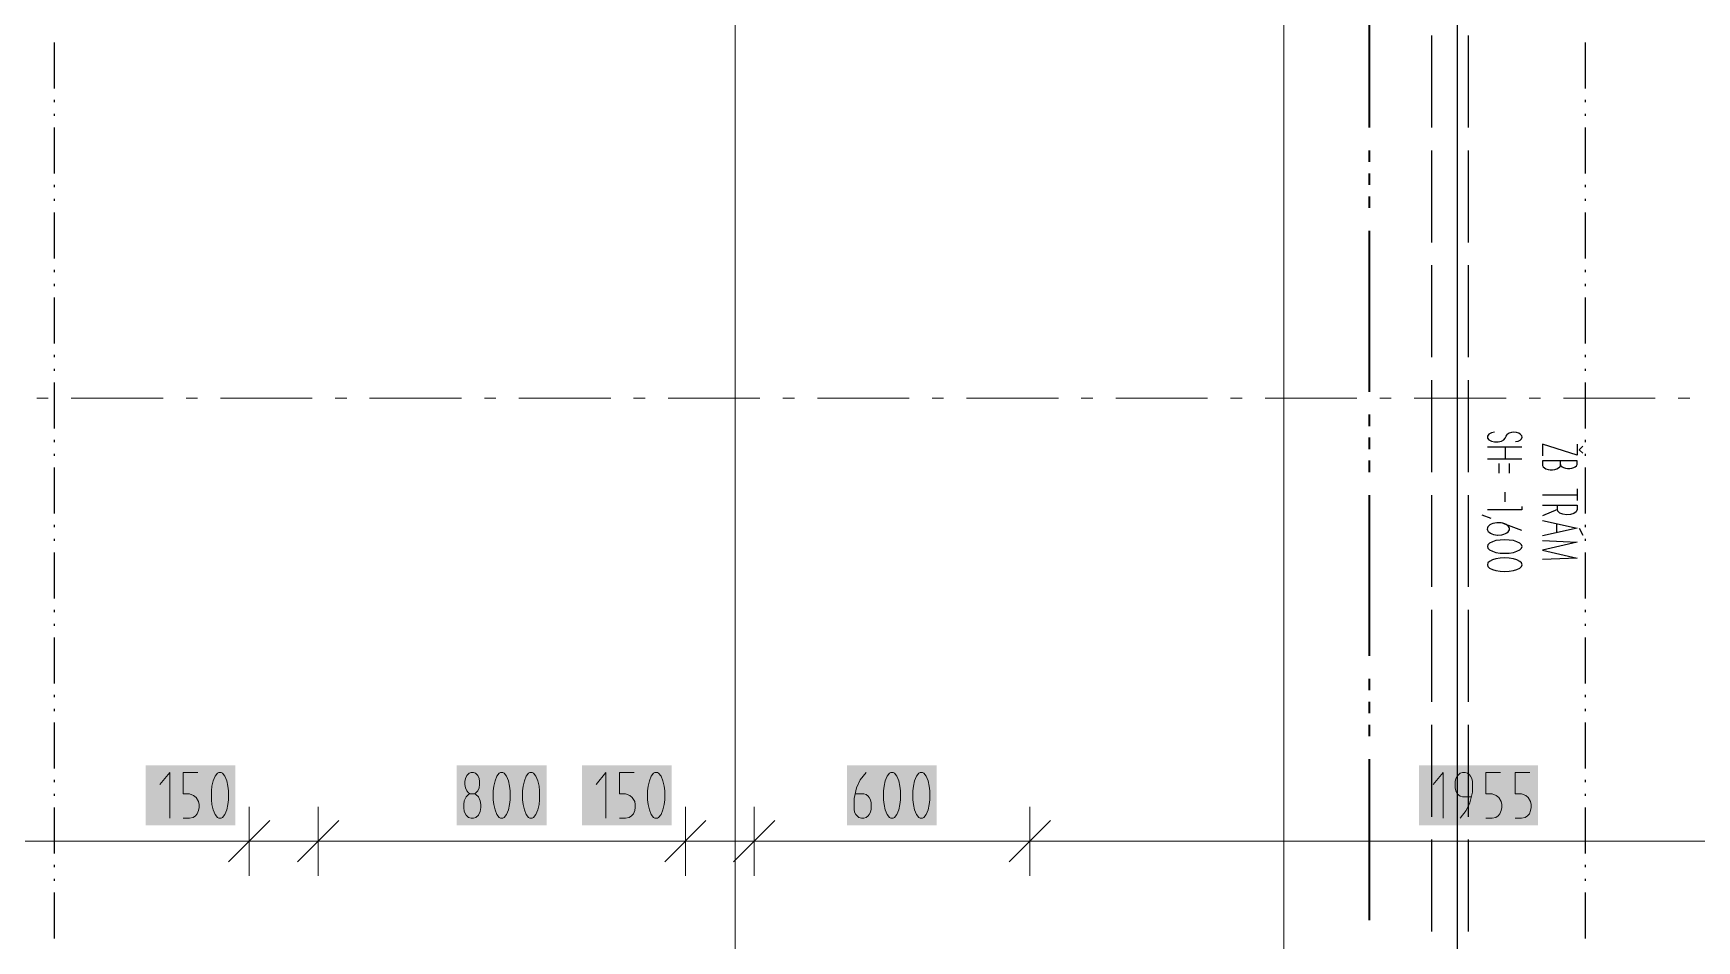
# Model space of a CAD drawing. Header units: millimetres. Extents: x 0 to 594, y 0 to 420.
# Drawn here: x 411.6 to 441.04, y 206.81 to 222.86 of the extents above; entities that cross this region are included whole.
import ezdxf

# ---------------------------------------------------------------- set-up
doc = ezdxf.new("R2010")
doc.units = ezdxf.units.MM
doc.header["$LTSCALE"] = 8
for name, color, linetype in [('PDF_Dokresleni nad rovinou rezu', 7, 'Continuous'), ('PDF_Dvere', 7, 'Continuous'), ('PDF_Koty delkove', 7, 'Continuous'), ('PDF_Osy hlavni', 7, 'Continuous'), ('PDF_Pozarni useky', 3, 'Continuous'), ('PDF_Rampy', 7, 'Continuous')]:
    doc.layers.add(name, color=color, linetype=linetype)

msp = doc.modelspace()

# ---------------------------------------------------------------- linework, layer by layer
at = {"layer": 'PDF_Dokresleni nad rovinou rezu', "lineweight": 25}
for points in [[(411.963, 222.701), (411.963, 221.889)], [(439.064, 222.701), (439.064, 221.889)], [(411.963, 221.686), (411.963, 221.645)], [(411.963, 221.442), (411.963, 221.401)], [(439.064, 221.686), (439.064, 221.645)], [(439.064, 221.442), (439.064, 221.401)], [(411.963, 221.198), (411.963, 220.385)], [(439.064, 221.198), (439.064, 220.385)], [(411.963, 220.182), (411.963, 220.142)], [(411.963, 219.938), (411.963, 219.898)], [(439.064, 220.182), (439.064, 220.142)], [(439.064, 219.938), (439.064, 219.898)], [(411.963, 219.695), (411.963, 218.882)], [(439.064, 219.695), (439.064, 218.882)], [(411.963, 218.679), (411.963, 218.638)], [(439.064, 218.679), (439.064, 218.638)], [(411.963, 218.435), (411.963, 218.394)], [(411.963, 218.191), (411.963, 217.379)], [(439.064, 218.435), (439.064, 218.394)], [(439.064, 218.191), (439.064, 217.379)], [(411.963, 217.175), (411.963, 217.135)], [(439.064, 217.175), (439.064, 217.135)], [(411.963, 216.932), (411.963, 216.891)], [(411.963, 216.688), (411.963, 215.875)], [(439.064, 216.932), (439.064, 216.891)], [(439.064, 216.688), (439.064, 215.875)], [(437.46, 215.81), (437.402, 215.797), (437.357, 215.773), (437.333, 215.741), (437.333, 215.705), (437.357, 215.673), (437.402, 215.649), (437.46, 215.635), (437.522, 215.635), (437.58, 215.649), (437.624, 215.673), (437.648, 215.705), (437.665, 215.739), (437.684, 215.769)], [(411.963, 215.672), (411.963, 215.631)], [(437.333, 215.551), (437.943, 215.551)], [(437.648, 215.551), (437.648, 215.339)], [(438.918, 215.595), (438.918, 215.4), (438.308, 215.595), (438.308, 215.389)], [(439.019, 215.559), (438.958, 215.497), (439.019, 215.435)], [(439.064, 215.672), (439.064, 215.631)], [(411.963, 215.428), (411.963, 215.388)], [(437.333, 215.339), (437.943, 215.339)], [(437.537, 215.255), (437.537, 215.085)], [(437.72, 215.255), (437.72, 215.085)], [(438.623, 215.236), (438.634, 215.215), (438.653, 215.197), (438.681, 215.182), (438.714, 215.171), (438.751, 215.165), (438.79, 215.165), (438.828, 215.171), (438.861, 215.182), (438.888, 215.197), (438.908, 215.215), (438.918, 215.236), (438.918, 215.304), (438.308, 215.304), (438.308, 215.219), (438.319, 215.197), (438.34, 215.177), (438.369, 215.161), (438.405, 215.149), (438.445, 215.143), (438.487, 215.143), (438.527, 215.149), (438.562, 215.161), (438.592, 215.177), (438.613, 215.197), (438.623, 215.219), (438.623, 215.304)], [(439.064, 215.428), (439.064, 215.388)], [(411.963, 215.184), (411.963, 214.372)], [(439.064, 215.184), (439.064, 214.372)], [(437.638, 214.747), (437.638, 214.577)], [(438.308, 214.703), (438.918, 214.703)], [(438.918, 214.805), (438.918, 214.601)], [(437.232, 214.349), (437.395, 214.29)], [(437.943, 214.493), (437.943, 214.434), (437.333, 214.434)], [(438.308, 214.517), (438.918, 214.517), (438.918, 214.444), (438.903, 214.4), (438.862, 214.37), (438.802, 214.351), (438.734, 214.346), (438.667, 214.356), (438.613, 214.379), (438.579, 214.412), (438.573, 214.444), (438.573, 214.517)], [(438.573, 214.444), (438.308, 214.331)], [(411.963, 214.169), (411.963, 214.128)], [(437.943, 214.07), (437.613, 214.196)], [(438.308, 214.246), (438.918, 214.111), (438.308, 213.975)], [(438.553, 214.192), (438.553, 214.029)], [(438.959, 214.111), (439.02, 213.987)], [(439.064, 214.169), (439.064, 214.128)], [(411.963, 213.925), (411.963, 213.884)], [(437.514, 213.989), (437.59, 213.994)], [(438.308, 213.891), (438.918, 213.862)], [(438.918, 213.862), (438.308, 213.723), (438.918, 213.583), (438.308, 213.555)], [(439.064, 213.925), (439.064, 213.884)], [(411.963, 213.681), (411.963, 212.868)], [(439.064, 213.681), (439.064, 212.868)], [(411.963, 212.665), (411.963, 212.625)], [(439.064, 212.665), (439.064, 212.625)], [(411.963, 212.421), (411.963, 212.381)], [(439.064, 212.421), (439.064, 212.381)], [(411.963, 212.178), (411.963, 211.365)], [(439.064, 212.178), (439.064, 211.365)], [(411.963, 211.162), (411.963, 211.121)], [(439.064, 211.162), (439.064, 211.121)], [(411.963, 210.918), (411.963, 210.877)], [(439.064, 210.918), (439.064, 210.877)], [(411.963, 210.674), (411.963, 209.862)], [(439.064, 210.674), (439.064, 209.862)], [(411.963, 209.658), (411.963, 209.618)], [(439.064, 209.658), (439.064, 209.618)], [(411.963, 209.415), (411.963, 209.374)], [(439.064, 209.415), (439.064, 209.374)], [(411.963, 209.171), (411.963, 208.358)], [(439.064, 209.171), (439.064, 208.358)], [(411.963, 208.155), (411.963, 208.114)], [(439.064, 208.155), (439.064, 208.114)], [(411.963, 207.911), (411.963, 207.871)], [(439.064, 207.911), (439.064, 207.871)], [(411.963, 207.668), (411.963, 206.855)], [(439.064, 207.668), (439.064, 206.855)]]:
    msp.add_lwpolyline(points, dxfattribs=at)
for points in [[(437.718, 213.671), (437.792, 213.683), (437.855, 213.702), (437.904, 213.727), (437.935, 213.756), (437.946, 213.787), (437.935, 213.817), (437.904, 213.846), (437.855, 213.87), (437.792, 213.89), (437.718, 213.901), (437.638, 213.905), (437.559, 213.901), (437.484, 213.89), (437.421, 213.87), (437.372, 213.846), (437.341, 213.817), (437.331, 213.787), (437.341, 213.756), (437.372, 213.727), (437.421, 213.702), (437.484, 213.683), (437.559, 213.671), (437.638, 213.667)], [(437.718, 213.35), (437.792, 213.361), (437.855, 213.38), (437.904, 213.405), (437.935, 213.434), (437.946, 213.465), (437.935, 213.495), (437.904, 213.524), (437.855, 213.549), (437.792, 213.568), (437.718, 213.58), (437.638, 213.584), (437.559, 213.58), (437.484, 213.568), (437.421, 213.549), (437.372, 213.524), (437.341, 213.495), (437.331, 213.465), (437.341, 213.434), (437.372, 213.405), (437.421, 213.38), (437.484, 213.361), (437.559, 213.35), (437.638, 213.346)]]:
    msp.add_lwpolyline(points, close=True, dxfattribs=at)
for centre, major_axis, ratio, start_param, end_param in [((437.803, 215.723), (0.142, 0), 0.587197, 4.906777, 8.841702), ((437.526, 214.098), (0.197, 0), 0.554359, 5.040935, 10.931191)]:
    msp.add_ellipse(centre, major_axis=major_axis, ratio=ratio, start_param=start_param, end_param=end_param, dxfattribs=at)
at = {"layer": 'PDF_Dvere', "lineweight": 25}
for points in [[(436.342, 222.823), (436.342, 221.198)], [(436.992, 222.823), (436.992, 221.198)], [(436.342, 220.792), (436.342, 219.166)], [(436.992, 220.792), (436.992, 219.166)], [(436.342, 218.76), (436.342, 217.135)], [(436.992, 218.76), (436.992, 217.135)], [(436.342, 216.728), (436.342, 215.103)], [(436.992, 216.728), (436.992, 215.103)], [(436.342, 214.697), (436.342, 213.072)], [(436.992, 214.697), (436.992, 213.072)], [(436.342, 212.665), (436.342, 211.04)], [(436.992, 212.665), (436.992, 211.04)], [(436.342, 210.634), (436.342, 209.008)], [(436.992, 210.634), (436.992, 209.008)], [(436.342, 208.602), (436.342, 206.977)], [(436.992, 208.602), (436.992, 206.977)]]:
    msp.add_lwpolyline(points, dxfattribs=at)
at = {"layer": 'PDF_Koty delkove', "lineweight": 18}
for points in [[(433.728, 145.346), (433.728, 145.956), (433.728, 147.134), (433.728, 149.206), (433.728, 168.588), (433.728, 185.003), (433.728, 185.816), (433.728, 196.177), (433.728, 198.208), (433.728, 202.353), (433.728, 203.572), (433.728, 204.1), (433.728, 247.292), (433.728, 247.82), (433.728, 249.486), (433.728, 273.377), (433.728, 274.027), (433.728, 280.292), (433.728, 298.041), (433.728, 300.072), (433.728, 300.682)], [(424.019, 269.252), (424.019, 267.892), (424.019, 266.267), (424.019, 266.023), (424.019, 264.56), (424.019, 251.152), (424.019, 249.689), (424.019, 249.445), (424.019, 247.82), (424.019, 247.292), (424.019, 204.1), (424.019, 199.224), (424.019, 198.005), (424.019, 185.816), (424.019, 185.003), (424.019, 149.166)], [(414.011, 208.979), (414.011, 209.792), (413.838, 209.576)], [(414.51, 209.792), (414.25, 209.792), (414.25, 209.413), (414.358, 209.413), (414.434, 209.385), (414.477, 209.345), (414.52, 209.277), (414.531, 209.224), (414.531, 209.169), (414.52, 209.115), (414.499, 209.061), (414.466, 209.021), (414.423, 208.993), (414.358, 208.979), (414.25, 208.979)], [(419.323, 209.413), (419.301, 209.427), (419.269, 209.468), (419.247, 209.521), (419.236, 209.576), (419.236, 209.63), (419.247, 209.684), (419.269, 209.738), (419.312, 209.779), (419.345, 209.792), (419.388, 209.792), (419.42, 209.779), (419.464, 209.738), (419.485, 209.684), (419.496, 209.63), (419.496, 209.576), (419.485, 209.521), (419.464, 209.468), (419.431, 209.427), (419.41, 209.413)], [(420.038, 209.305), (420.038, 209.468), (420.027, 209.548), (420.006, 209.643), (419.973, 209.724), (419.93, 209.779), (419.908, 209.792), (419.865, 209.792), (419.843, 209.779), (419.8, 209.724), (419.768, 209.643), (419.745, 209.548), (419.734, 209.468), (419.734, 209.305)], [(421.731, 208.979), (421.731, 209.792), (421.558, 209.576)], [(422.23, 209.792), (421.97, 209.792), (421.97, 209.413), (422.078, 209.413), (422.154, 209.385), (422.197, 209.345), (422.24, 209.277), (422.251, 209.224), (422.251, 209.169), (422.24, 209.115), (422.219, 209.061), (422.186, 209.021), (422.143, 208.993), (422.078, 208.979)], [(426.144, 209.413), (426.295, 209.413), (426.339, 209.399), (426.371, 209.372), (426.393, 209.345), (426.414, 209.305), (426.425, 209.251), (426.425, 209.143), (426.414, 209.088), (426.393, 209.047), (426.371, 209.021), (426.339, 208.993), (426.295, 208.979), (426.252, 208.979), (426.209, 208.993), (426.176, 209.021), (426.155, 209.047), (426.133, 209.088), (426.122, 209.143), (426.122, 209.332), (426.165, 209.521), (426.23, 209.657), (426.339, 209.792)], [(426.913, 209.643), (426.88, 209.724), (426.838, 209.779), (426.815, 209.792), (426.772, 209.792), (426.75, 209.779), (426.708, 209.724), (426.675, 209.643), (426.653, 209.548), (426.642, 209.468), (426.642, 209.305), (426.653, 209.224), (426.675, 209.129), (426.708, 209.047), (426.75, 208.993), (426.772, 208.979), (426.815, 208.979), (426.838, 208.993), (426.88, 209.047), (426.913, 209.129), (426.934, 209.224), (426.945, 209.305)], [(426.945, 209.305), (426.945, 209.468), (426.934, 209.548), (426.913, 209.643)], [(436.547, 208.979), (436.547, 209.792), (436.374, 209.576)], [(437.067, 209.44), (437.067, 209.63), (437.056, 209.684), (437.034, 209.724), (437.013, 209.751), (436.98, 209.779), (436.937, 209.792), (436.894, 209.792), (436.85, 209.779), (436.818, 209.751), (436.796, 209.724), (436.774, 209.684), (436.763, 209.63), (436.763, 209.521), (436.774, 209.468), (436.796, 209.413), (436.85, 209.372), (436.894, 209.359), (437.045, 209.359)], [(437.565, 209.792), (437.305, 209.792), (437.305, 209.413), (437.414, 209.413), (437.489, 209.385), (437.533, 209.345), (437.576, 209.277), (437.587, 209.224), (437.587, 209.169), (437.576, 209.115), (437.554, 209.061), (437.522, 209.021), (437.479, 208.993), (437.414, 208.979), (437.305, 208.979)], [(438.086, 209.792), (437.826, 209.792), (437.826, 209.413), (437.934, 209.413), (438.01, 209.385), (438.053, 209.345), (438.096, 209.277), (438.107, 209.224), (438.107, 209.169), (438.096, 209.115), (438.075, 209.061), (438.042, 209.021), (437.999, 208.993), (437.934, 208.979), (437.826, 208.979)], [(419.507, 209.291), (419.475, 209.359), (419.431, 209.399), (419.41, 209.413), (419.323, 209.413), (419.301, 209.399), (419.258, 209.359), (419.225, 209.291), (419.214, 209.224), (419.214, 209.169), (419.225, 209.102), (419.258, 209.034), (419.301, 208.993), (419.345, 208.979), (419.388, 208.979), (419.431, 208.993), (419.475, 209.034), (419.507, 209.102), (419.518, 209.169)], [(436.85, 208.979), (436.959, 209.115), (437.024, 209.251), (437.067, 209.44)], [(415.417, 207.963), (415.417, 208.573), (415.417, 209.182)], [(416.636, 207.963), (416.636, 208.573), (416.636, 209.182)], [(419.518, 209.169), (419.518, 209.224), (419.507, 209.291)], [(419.734, 209.305), (419.745, 209.224), (419.768, 209.129), (419.8, 209.047), (419.843, 208.993), (419.865, 208.979), (419.908, 208.979), (419.93, 208.993), (419.973, 209.047), (420.006, 209.129), (420.027, 209.224), (420.038, 209.305)], [(423.137, 207.963), (423.137, 208.573), (423.137, 209.182)], [(424.356, 207.963), (424.356, 208.573), (424.356, 209.182)], [(429.231, 207.963), (429.231, 208.573), (429.231, 209.182)], [(415.051, 208.207), (415.782, 208.939)], [(416.27, 208.207), (417.001, 208.939)], [(422.078, 208.979), (421.97, 208.979)], [(422.771, 208.207), (423.502, 208.939)], [(423.99, 208.207), (424.721, 208.939)], [(428.866, 208.207), (429.597, 208.939)], [(385.633, 208.573), (388.6, 208.573), (389.137, 208.573), (389.818, 208.573), (390.374, 208.573), (393.882, 208.573), (395.101, 208.573), (397.945, 208.573), (399.164, 208.573), (404.446, 208.573), (405.665, 208.573), (415.417, 208.573), (416.636, 208.573), (423.137, 208.573), (424.356, 208.573), (429.231, 208.573), (445.119, 208.573), (459.137, 208.573)]]:
    msp.add_lwpolyline(points, dxfattribs=at)
for points in [[(415.051, 209.305), (415.051, 209.468), (415.04, 209.548), (415.019, 209.643), (414.986, 209.724), (414.943, 209.779), (414.921, 209.792), (414.878, 209.792), (414.856, 209.779), (414.813, 209.724), (414.781, 209.643), (414.759, 209.548), (414.748, 209.468), (414.748, 209.305), (414.759, 209.224), (414.781, 209.129), (414.813, 209.047), (414.856, 208.993), (414.878, 208.979), (414.921, 208.979), (414.943, 208.993), (414.986, 209.047), (415.019, 209.129), (415.04, 209.224)], [(420.558, 209.305), (420.558, 209.468), (420.547, 209.548), (420.526, 209.643), (420.493, 209.724), (420.45, 209.779), (420.428, 209.792), (420.385, 209.792), (420.363, 209.779), (420.32, 209.724), (420.288, 209.643), (420.266, 209.548), (420.254, 209.468), (420.254, 209.305), (420.266, 209.224), (420.288, 209.129), (420.32, 209.047), (420.363, 208.993), (420.385, 208.979), (420.428, 208.979), (420.45, 208.993), (420.493, 209.047), (420.526, 209.129), (420.547, 209.224)], [(422.771, 209.305), (422.771, 209.468), (422.76, 209.548), (422.739, 209.643), (422.706, 209.724), (422.663, 209.779), (422.641, 209.792), (422.598, 209.792), (422.576, 209.779), (422.533, 209.724), (422.501, 209.643), (422.479, 209.548), (422.468, 209.468), (422.468, 209.305), (422.479, 209.224), (422.501, 209.129), (422.533, 209.047), (422.576, 208.993), (422.598, 208.979), (422.641, 208.979), (422.663, 208.993), (422.706, 209.047), (422.739, 209.129), (422.76, 209.224)], [(427.466, 209.305), (427.466, 209.468), (427.454, 209.548), (427.433, 209.643), (427.401, 209.724), (427.358, 209.779), (427.336, 209.792), (427.293, 209.792), (427.27, 209.779), (427.228, 209.724), (427.195, 209.643), (427.173, 209.548), (427.162, 209.468), (427.162, 209.305), (427.173, 209.224), (427.195, 209.129), (427.228, 209.047), (427.27, 208.993), (427.293, 208.979), (427.336, 208.979), (427.358, 208.993), (427.401, 209.047), (427.433, 209.129), (427.454, 209.224)]]:
    msp.add_lwpolyline(points, close=True, dxfattribs=at)
at = {"layer": 'PDF_Koty delkove', "color": 7, "lineweight": 18, "true_color": 0xffffff, "transparency": 33554559}
for points in [[(413.585, 208.857), (415.173, 208.857), (413.585, 209.914), (415.173, 209.914)], [(419.092, 208.857), (420.68, 208.857), (419.092, 209.914), (420.68, 209.914)], [(421.306, 208.857), (422.893, 208.857), (421.306, 209.914), (422.893, 209.914)], [(426, 208.857), (427.587, 208.857), (426, 209.914), (427.587, 209.914)], [(436.121, 208.857), (438.229, 208.857), (436.121, 209.914), (438.229, 209.914)]]:
    msp.add_solid(points, dxfattribs=at)
at = {"layer": 'PDF_Osy hlavni', "lineweight": 18}
for points in [[(411.658, 216.411), (411.861, 216.411)], [(412.267, 216.411), (413.893, 216.411)], [(414.299, 216.411), (414.502, 216.411)], [(414.908, 216.411), (416.534, 216.411)], [(416.94, 216.411), (417.143, 216.411)], [(417.549, 216.411), (419.175, 216.411)], [(419.581, 216.411), (419.784, 216.411)], [(420.191, 216.411), (421.816, 216.411)], [(422.222, 216.411), (422.425, 216.411)], [(422.832, 216.411), (424.457, 216.411)], [(424.863, 216.411), (425.066, 216.411)], [(425.473, 216.411), (427.098, 216.411)], [(427.504, 216.411), (427.707, 216.411)], [(428.114, 216.411), (429.739, 216.411)], [(430.145, 216.411), (430.348, 216.411)], [(430.755, 216.411), (432.38, 216.411)], [(432.786, 216.411), (432.99, 216.411)], [(433.396, 216.411), (435.021, 216.411)], [(435.427, 216.411), (435.631, 216.411)], [(436.037, 216.411), (437.662, 216.411)], [(438.069, 216.411), (438.272, 216.411)], [(438.678, 216.411), (440.303, 216.411)], [(440.71, 216.411), (440.913, 216.411)]]:
    msp.add_lwpolyline(points, dxfattribs=at)
at = {"layer": 'PDF_Pozarni useky', "lineweight": 35}
for points in [[(435.237, 224.042), (435.237, 221.198)], [(435.237, 220.792), (435.237, 220.588)], [(435.237, 220.385), (435.237, 220.182)], [(435.237, 219.979), (435.237, 219.776)], [(435.237, 219.37), (435.237, 216.525)], [(435.237, 216.119), (435.237, 215.916)], [(435.237, 215.713), (435.237, 215.509)], [(435.237, 215.306), (435.237, 215.103)], [(435.237, 214.697), (435.237, 211.853)], [(435.237, 211.446), (435.237, 211.243)], [(435.237, 211.04), (435.237, 210.837)], [(435.237, 210.634), (435.237, 210.431)], [(435.237, 210.024), (435.237, 207.18)]]:
    msp.add_lwpolyline(points, dxfattribs=at)
at = {"layer": 'PDF_Rampy', "lineweight": 25}
msp.add_lwpolyline([(436.8, 247.292), (436.8, 204.1)], dxfattribs=at)

doc.saveas('drawing.dxf')
